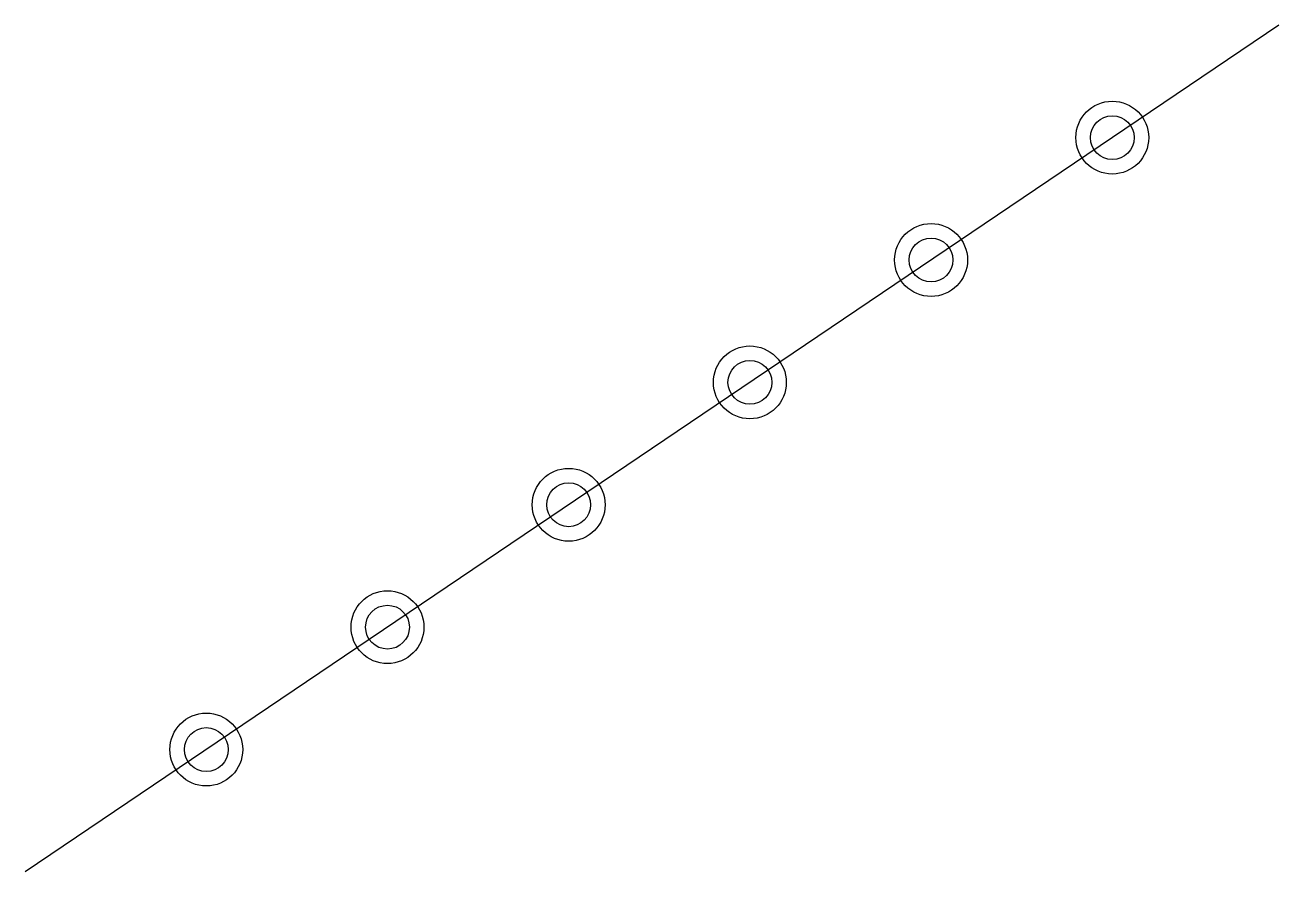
# Model space of a CAD drawing. Header units: millimetres. Extents: x 146998 to 148000, y 143999 to 145000.
# Drawn here: x 147338.09 to 147346.69, y 144611.7 to 144617.51 of the extents above; entities that cross this region are included whole.
import ezdxf

# ---------------------------------------------------------------- set-up
doc = ezdxf.new("R2010")
doc.units = ezdxf.units.MM
doc.layers.get('0').update_dxf_attribs({"linetype": 'CONTINUOUS'})
doc.layers.add('W0323', color=7, linetype='CONTINUOUS')

# ---------------------------------------------------------------- blocks, each defined once
blk = doc.blocks.new('t323o')
at = {"color": 0, "linetype": 'Continuous'}
for radius in [0.25, 0.1503]:
    blk.add_circle((0, 0), radius, dxfattribs=at)

msp = doc.modelspace()

# ---------------------------------------------------------------- linework, layer by layer
at = {"layer": 'W0323'}
msp.add_lwpolyline([(147346.694, 144617.508), (147338.0929, 144611.6982)], dxfattribs=at)

# ---------------------------------------------------------------- block references
at = {"layer": 'W0323', "rotation": 214.0380203525431}
for p in [(147345.5509, 144616.7359), (147344.3079, 144615.8963), (147343.0649, 144615.0566), (147341.8219, 144614.217), (147340.5789, 144613.3774), (147339.3359, 144612.5378)]:
    msp.add_blockref('t323o', p, dxfattribs=at)

doc.saveas('drawing.dxf')
